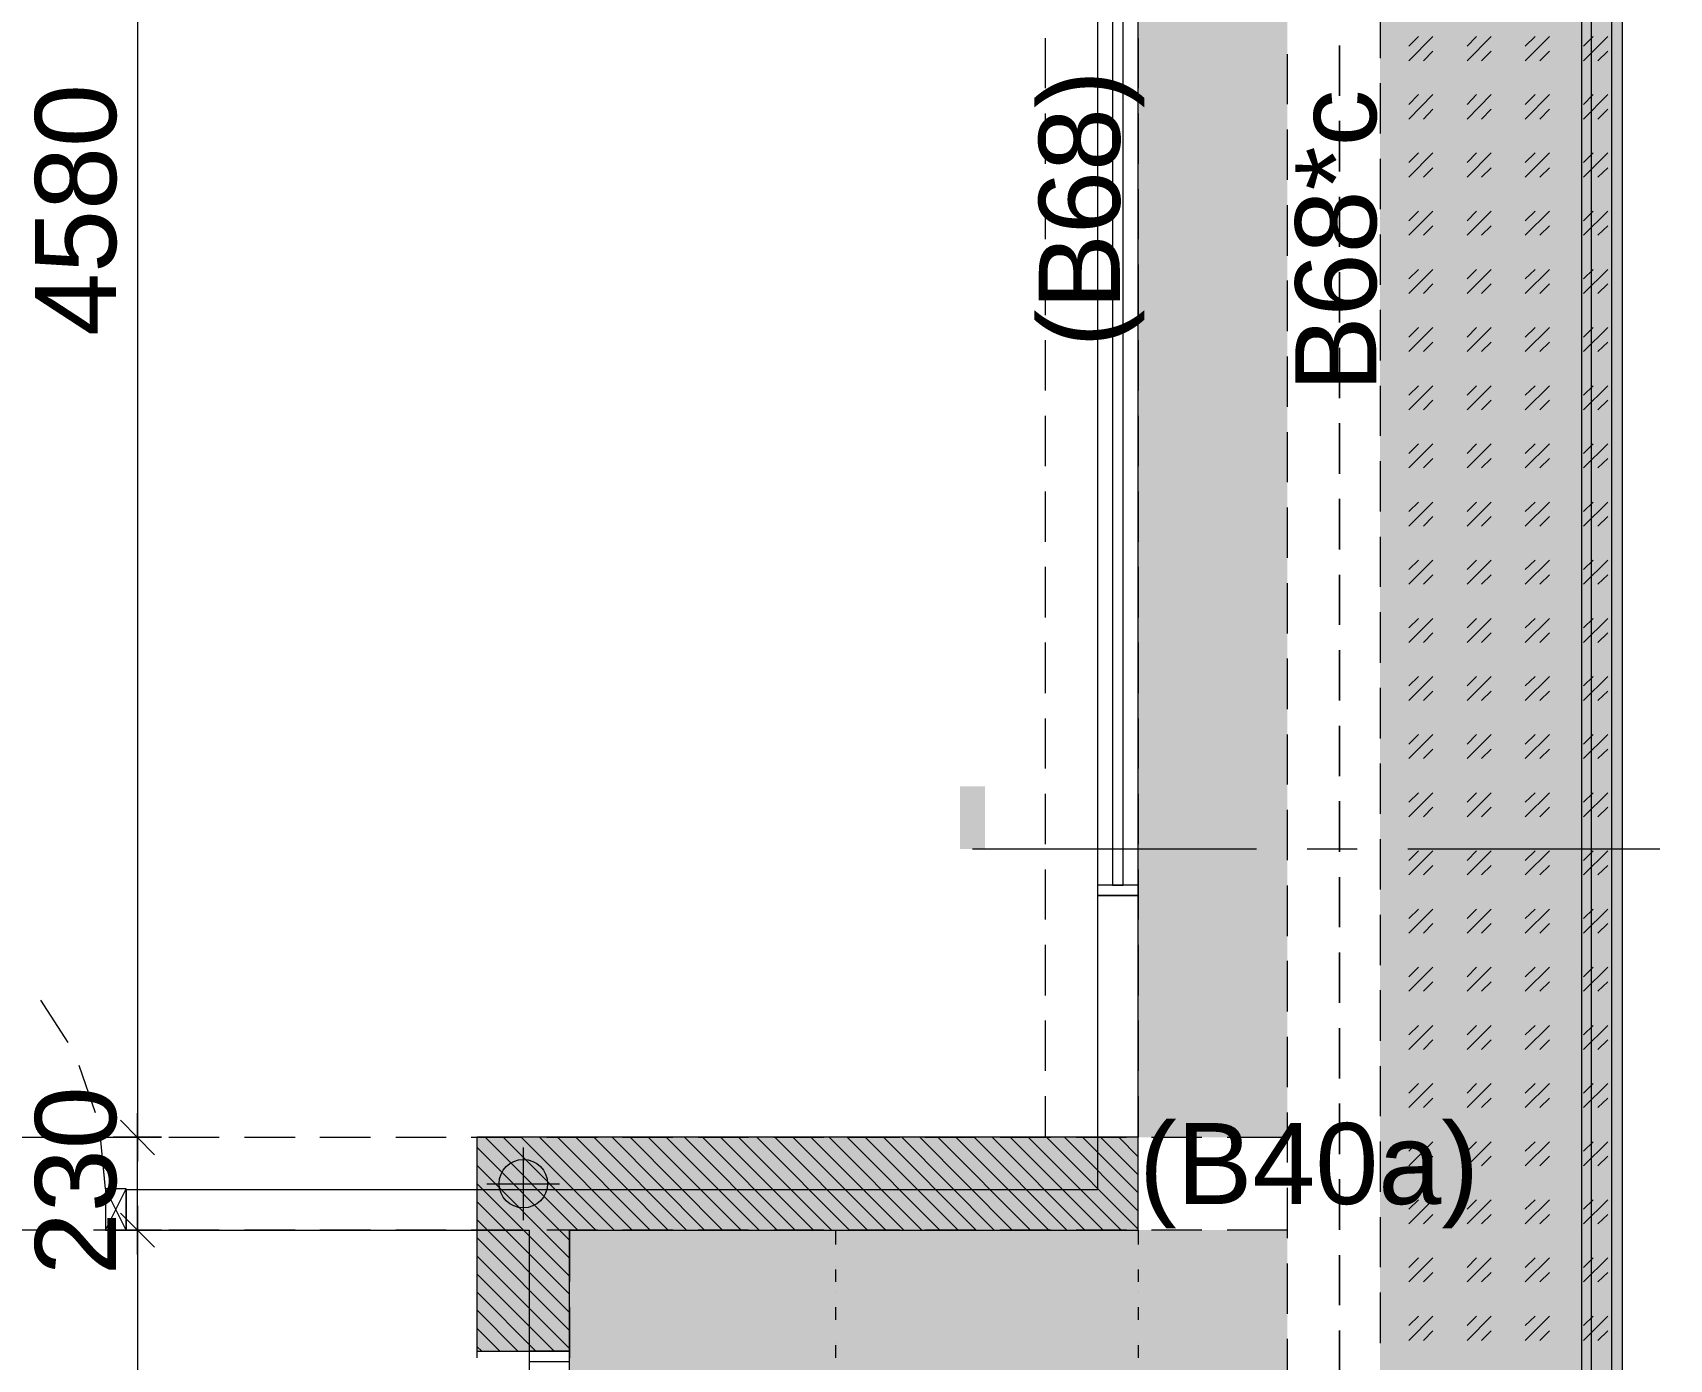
# Model space of a CAD drawing. Header units: millimetres. Extents: x -1303 to 98744, y -1303 to 90097.
# Drawn here: x 24532 to 28591, y 75312 to 78603 of the extents above; entities that cross this region are included whole.
import ezdxf

# ---------------------------------------------------------------- set-up
doc = ezdxf.new("R2010")
doc.units = ezdxf.units.MM
doc.layers.add('PDF_Geometry', color=7, linetype='Continuous')
doc.layers.add('PDF_Text', color=7, linetype='Continuous')
doc.layers.add('PDF_Solid Fills', color=192, linetype='Continuous', true_color=0xc2c0c0c0)
doc.styles.add('PDF ArialMT', font='arial.ttf')
doc.styles.get("Standard").update_dxf_attribs({"font": 'arial.ttf'})
doc.dimstyles.new('ISO-25', dxfattribs={"dimtxt": 300, "dimasz": 2.5, "dimexe": 1.25, "dimexo": 0.625, "dimtad": 1, "dimtih": 1, "dimtoh": 1, "dimdec": 4, "dimtxsty": 'Standard', "dimcen": 2.5, "dimadec": 0, "dimazin": 0, "dimtfac": 1, "dimtdec": 4, "dimtmove": 0, "dimatfit": 3, "dimfxl": 1, "dimarcsym": 0})

# ---------------------------------------------------------------- blocks, each defined once
blk = doc.blocks.new('*D1')
at = {"color": 0, "lineweight": -2}
for p, q in [((28474.9, 81272.7), (31313.5, 81272.7)), ((31312.3, 81270.2), (31312.3, 64136.5)), ((31312.3, 46695), (31312.3, 63828.7)), ((28474.9, 46692.5), (31313.5, 46692.5))]:
    blk.add_line(p, q, dxfattribs=at)
at = {"color": 0}
for points in [[(31311.9, 81270.2), (31312.7, 81270.2), (31312.3, 81272.7)], [(31311.9, 46695), (31312.7, 46695), (31312.3, 46692.5)]]:
    blk.add_solid(points, dxfattribs=at)
at = {"layer": 'Defpoints', "color": 0}
for p in [(28474.3, 81272.7), (28474.3, 46692.5), (31312.3, 46692.5)]:
    blk.add_point(p, dxfattribs=at)
at = {"color": 0, "insert": (31312.3, 63982.6), "char_height": 300, "attachment_point": 5}
blk.add_mtext('34580', dxfattribs=at)

msp = doc.modelspace()

# ---------------------------------------------------------------- hatches: boundary and pattern name
at = {"layer": 'PDF_Solid Fills'}
msp.add_hatch(color=256, dxfattribs=at).paths.add_polyline_path([(25634.25787, 75332.74967), (25864.28268, 75332.74967), (25864.28268, 75632.6807), (27274.29573, 75632.6807), (27274.29573, 75862.70139), (25634.25787, 75862.70139)])

# ---------------------------------------------------------------- linework, layer by layer
at = {"layer": 'PDF_Geometry', "color": 9, "lineweight": 0, "true_color": 0xc0c0c0}
for points in [[(27274.21101, 81272.1461), (28474.25953, 81272.1461), (28474.25953, 66642.22096)], [(27073.63921, 66057.42941), (28448.87064, 66057.42941), (28448.87064, 66642.22096), (28448.87064, 81247.60021), (27274.21101, 81247.60021)], [(27073.63921, 66107.36007), (28398.93999, 66107.36007), (28398.93999, 66642.22096), (28398.93999, 81197.67369), (27274.21101, 81197.67369)], [(27274.21101, 81172.2848), (28373.5511, 81172.2848), (28373.5511, 66642.22096)], [(27874.23631, 78664.70236), (27874.23631, 78539.45217)], [(27874.23631, 78477.67419), (27874.23631, 78352.42399)], [(27874.23631, 78289.79477), (27874.23631, 78164.54457)], [(27874.23631, 78101.91534), (27874.23631, 77977.51641)], [(27874.23631, 77914.88718), (27874.23631, 77789.63698)], [(27874.23631, 77727.00776), (27874.23631, 77602.60055)], [(27874.23631, 77539.97958), (27874.23631, 77414.72939)], [(27874.23631, 77352.10016), (27874.23631, 77227.69296)], [(27874.23631, 77165.072), (27874.23631, 77039.81353)], [(27874.23631, 76977.19257), (27874.23631, 76851.94238)], [(27874.23631, 76790.15613), (27874.23631, 76664.90595)], [(27874.23631, 76602.28498), (27874.23631, 76477.02652)], [(25863.43556, 75632.42451), (27274.21101, 75632.42451), (27274.21101, 76462.6461), (27173.50259, 76462.6461)], [(27874.23631, 76414.40555), (27874.23631, 76289.99835)], [(24620.22718, 76097.88745), (24552.52348, 76202.83149)], [(27874.23631, 76227.36912), (27874.23631, 76102.11893)], [(24687.93088, 75923.55372), (24647.30824, 76041.18394)], [(27874.23631, 76039.49797), (27874.23631, 75915.09076)], [(24764.09754, 75632.42451), (24712.47264, 75734.83131), (24700.62532, 75862.61874)], [(27874.23631, 75852.46153), (27874.23631, 75727.21134)], [(24712.47264, 75632.42451), (24764.09754, 75734.83131)], [(27874.23631, 75664.5821), (27874.23631, 75540.18317)], [(27874.23631, 75477.55394), (27874.23631, 75352.30374)]]:
    msp.add_lwpolyline(points, dxfattribs=at)
at = {"layer": 'PDF_Geometry', "color": 122, "lineweight": 0, "true_color": 0x00b88a}
for points in [[(24792.02366, 80402.1552), (24792.02366, 80422.46135), (24792.02366, 75882.0819), (24792.02366, 75902.39631)], [(24792.02366, 75632.42451), (24792.02366, 75862.61874)], [(24792.02366, 75592.64692), (24792.02366, 75612.11835), (24792.02366, 69707.50767), (24792.02366, 69726.97084)]]:
    msp.add_lwpolyline(points, dxfattribs=at)
at = {"layer": 'PDF_Geometry', "color": 9, "lineweight": 0, "true_color": 0xc0c0c0}
for points in [[(27173.50259, 76462.6461), (27274.21184, 76462.6461), (27274.21184, 79972.2368), (27173.50259, 79972.2368)], [(27210.73879, 76488.03499), (27236.97398, 76488.03499), (27236.97398, 79946.00157), (27210.73879, 79946.00157)], [(27773.52581, 78446.35958), (27773.52581, 78570.76678)], [(27773.52581, 78258.48015), (27773.52581, 78383.73861)], [(27773.52581, 78071.45198), (27773.52581, 78195.85919)], [(27773.52581, 77883.57256), (27773.52581, 78008.82275)], [(27773.52581, 77695.69313), (27773.52581, 77820.9516)], [(27773.52581, 77508.66497), (27773.52581, 77633.91517)], [(27773.52581, 77320.78555), (27773.52581, 77446.03574)], [(27773.52581, 77133.75738), (27773.52581, 77258.16459)], [(27773.52581, 76945.87796), (27773.52581, 77071.12815)], [(27773.52581, 76758.84979), (27773.52581, 76883.24872)], [(27773.52581, 76570.97036), (27773.52581, 76696.22056)], [(27173.50259, 76462.6461), (27274.21184, 76462.6461), (27274.21184, 76488.03499), (27173.50259, 76488.03499)], [(27773.52581, 76383.93393), (27773.52581, 76508.34114)], [(25763.57218, 75632.42451), (25763.57218, 75331.98933), (25863.43556, 75331.98933), (25863.43556, 75632.42451), (27274.21101, 75632.42451), (27274.21101, 76462.6461), (27173.50259, 76462.6461), (27173.50259, 75732.28581), (24764.09754, 75732.28581), (24764.09754, 75632.42451)], [(27773.52581, 76196.06278), (27773.52581, 76321.31296)], [(27773.52581, 76008.18335), (27773.52581, 76133.43354)], [(27773.52581, 75821.14691), (27773.52581, 75946.40538)], [(27773.52581, 75633.27576), (27773.52581, 75758.52595)], [(24712.47264, 75632.42451), (24764.09671, 75632.42451), (24764.09671, 75734.82635), (24712.47264, 75734.82635)], [(27773.52581, 75446.23933), (27773.52581, 75570.64653)], [(27773.52581, 75258.3599), (27773.52581, 75383.61836)], [(25763.57218, 69987.62844), (25863.43514, 69987.62844), (25863.43514, 75331.98933), (25763.57218, 75331.98933)], [(25763.57218, 75306.60044), (25863.43514, 75306.60044), (25863.43514, 75331.98933), (25763.57218, 75331.98933)]]:
    msp.add_lwpolyline(points, close=True, dxfattribs=at)
at = {"layer": 'PDF_Geometry', "lineweight": 0}
for points in [[(28474.25953, 78683.32253), (28474.25953, 78558.91532)], [(27945.32436, 78532.68345), (28005.41223, 78592.76717)], [(27945.32436, 78569.07254), (27969.86612, 78592.76717)], [(28090.04185, 78532.68345), (28150.12764, 78592.76717)], [(28090.04185, 78569.07254), (28113.73649, 78592.76717)], [(28233.91222, 78532.68345), (28293.99801, 78592.76717)], [(28233.91222, 78569.07254), (28258.45398, 78592.76717)], [(28378.62763, 78532.68345), (28438.7155, 78592.76717)], [(28378.62763, 78569.07254), (28402.32434, 78592.76717)], [(27981.71552, 78532.68345), (28005.41223, 78556.37809)], [(28125.58588, 78532.68345), (28150.12764, 78556.37809)], [(28270.3013, 78532.68345), (28293.99801, 78556.37809)], [(28414.17166, 78532.68345), (28438.7155, 78556.37809)], [(28474.25953, 78496.29436), (28474.25953, 78371.04417)], [(27945.32436, 78387.9701), (28005.41223, 78448.89681)], [(27945.32436, 78424.35918), (27969.86612, 78448.89681)], [(28090.04185, 78387.9701), (28150.12764, 78448.89681)], [(28090.04185, 78424.35918), (28113.73649, 78448.89681)], [(28233.91222, 78387.9701), (28293.99801, 78448.89681)], [(28233.91222, 78424.35918), (28258.45398, 78448.89681)], [(28378.62763, 78387.9701), (28438.7155, 78448.89681)], [(28378.62763, 78424.35918), (28402.32434, 78448.89681)], [(27981.71552, 78387.9701), (28005.41223, 78412.50773)], [(28125.58588, 78387.9701), (28150.12764, 78412.50773)], [(28270.3013, 78387.9701), (28293.99801, 78412.50773)], [(28414.17166, 78387.9701), (28438.7155, 78412.50773)], [(27945.32436, 78244.09973), (28005.41223, 78304.18346)], [(27945.32436, 78280.48881), (27969.86612, 78304.18346)], [(28090.04185, 78244.09973), (28150.12764, 78304.18346)], [(28090.04185, 78280.48881), (28113.73649, 78304.18346)], [(28233.91222, 78244.09973), (28293.99801, 78304.18346)], [(28233.91222, 78280.48881), (28258.45398, 78304.18346)], [(28378.62763, 78244.09973), (28438.7155, 78304.18346)], [(28378.62763, 78280.48881), (28402.32434, 78304.18346)], [(28474.25953, 78308.41494), (28474.25953, 78183.16474)], [(27981.71552, 78244.09973), (28005.41223, 78267.79437)], [(28125.58588, 78244.09973), (28150.12764, 78267.79437)], [(28270.3013, 78244.09973), (28293.99801, 78267.79437)], [(28414.17166, 78244.09973), (28438.7155, 78267.79437)], [(27945.32436, 78100.22937), (28005.41223, 78160.31309)], [(27945.32436, 78135.76719), (27969.86612, 78160.31309)], [(28090.04185, 78100.22937), (28150.12764, 78160.31309)], [(28090.04185, 78135.76719), (28113.73649, 78160.31309)], [(28233.91222, 78100.22937), (28293.99801, 78160.31309)], [(28233.91222, 78135.76719), (28258.45398, 78160.31309)], [(28378.62763, 78100.22937), (28438.7155, 78160.31309)], [(28378.62763, 78135.76719), (28402.32434, 78160.31309)], [(27981.71552, 78100.22937), (28005.41223, 78123.924)], [(28125.58588, 78100.22937), (28150.12764, 78123.924)], [(28270.3013, 78100.22937), (28293.99801, 78123.924)], [(28414.17166, 78100.22937), (28438.7155, 78123.924)], [(28474.25953, 78121.38677), (28474.25953, 77996.12831)], [(27945.32436, 77955.50775), (28005.41223, 78015.59974)], [(27945.32436, 77991.89683), (27969.86612, 78015.59974)], [(27981.71552, 77955.50775), (28005.41223, 77980.05364)], [(28090.04185, 77955.50775), (28150.12764, 78015.59974)], [(28090.04185, 77991.89683), (28113.73649, 78015.59974)], [(28125.58588, 77955.50775), (28150.12764, 77980.05364)], [(28233.91222, 77955.50775), (28293.99801, 78015.59974)], [(28233.91222, 77991.89683), (28258.45398, 78015.59974)], [(28270.3013, 77955.50775), (28293.99801, 77980.05364)], [(28378.62763, 77955.50775), (28438.7155, 78015.59974)], [(28378.62763, 77991.89683), (28402.32434, 78015.59974)], [(28414.17166, 77955.50775), (28438.7155, 77980.05364)], [(28474.25953, 77933.50734), (28474.25953, 77808.25716)], [(27945.32436, 77811.63738), (28005.41223, 77871.72938)], [(27945.32436, 77847.18347), (27969.86612, 77871.72938)], [(28090.04185, 77811.63738), (28150.12764, 77871.72938)], [(28090.04185, 77847.18347), (28113.73649, 77871.72938)], [(28233.91222, 77811.63738), (28293.99801, 77871.72938)], [(28233.91222, 77847.18347), (28258.45398, 77871.72938)], [(28378.62763, 77811.63738), (28438.7155, 77871.72938)], [(28378.62763, 77847.18347), (28402.32434, 77871.72938)], [(27981.71552, 77811.63738), (28005.41223, 77835.33202)], [(28125.58588, 77811.63738), (28150.12764, 77835.33202)], [(28270.3013, 77811.63738), (28293.99801, 77835.33202)], [(28414.17166, 77811.63738), (28438.7155, 77835.33202)], [(28474.25953, 77745.62792), (28474.25953, 77621.22072)], [(27945.32436, 77666.92402), (28005.41223, 77727.00776)], [(27945.32436, 77703.31311), (27969.86612, 77727.00776)], [(27981.71552, 77666.92402), (28005.41223, 77691.46165)], [(28090.04185, 77666.92402), (28150.12764, 77727.00776)], [(28090.04185, 77703.31311), (28113.73649, 77727.00776)], [(28125.58588, 77666.92402), (28150.12764, 77691.46165)], [(28233.91222, 77666.92402), (28293.99801, 77727.00776)], [(28233.91222, 77703.31311), (28258.45398, 77727.00776)], [(28270.3013, 77666.92402), (28293.99801, 77691.46165)], [(28378.62763, 77666.92402), (28438.7155, 77727.00776)], [(28378.62763, 77703.31311), (28402.32434, 77727.00776)], [(28414.17166, 77666.92402), (28438.7155, 77691.46165)], [(27945.32436, 77523.05366), (28005.41223, 77583.13739)], [(27945.32436, 77558.59976), (27969.86612, 77583.13739)], [(28090.04185, 77523.05366), (28150.12764, 77583.13739)], [(28090.04185, 77558.59976), (28113.73649, 77583.13739)], [(28233.91222, 77523.05366), (28293.99801, 77583.13739)], [(28233.91222, 77558.59976), (28258.45398, 77583.13739)], [(28378.62763, 77523.05366), (28438.7155, 77583.13739)], [(28378.62763, 77558.59976), (28402.32434, 77583.13739)], [(27981.71552, 77523.05366), (28005.41223, 77546.7483)], [(28125.58588, 77523.05366), (28150.12764, 77546.7483)], [(28270.3013, 77523.05366), (28293.99801, 77546.7483)], [(28414.17166, 77523.05366), (28438.7155, 77546.7483)], [(28474.25953, 77558.59976), (28474.25953, 77433.34129)], [(27945.32436, 77378.33204), (28005.41223, 77438.42403)], [(27945.32436, 77414.72939), (27969.86612, 77438.42403)], [(28090.04185, 77378.33204), (28150.12764, 77438.42403)], [(28090.04185, 77414.72939), (28113.73649, 77438.42403)], [(28233.91222, 77378.33204), (28293.99801, 77438.42403)], [(28233.91222, 77414.72939), (28258.45398, 77438.42403)], [(28378.62763, 77378.33204), (28438.7155, 77438.42403)], [(28378.62763, 77414.72939), (28402.32434, 77438.42403)], [(27981.71552, 77378.33204), (28005.41223, 77402.87794)], [(28125.58588, 77378.33204), (28150.12764, 77402.87794)], [(28270.3013, 77378.33204), (28293.99801, 77402.87794)], [(28414.17166, 77378.33204), (28438.7155, 77402.87794)], [(28474.25953, 77370.72033), (28474.25953, 77246.31313)], [(27945.32436, 77234.46167), (28005.41223, 77294.55367)], [(27945.32436, 77270.85903), (27969.86612, 77294.55367)], [(28090.04185, 77234.46167), (28150.12764, 77294.55367)], [(28090.04185, 77270.85903), (28113.73649, 77294.55367)], [(28233.91222, 77234.46167), (28293.99801, 77294.55367)], [(28233.91222, 77270.85903), (28258.45398, 77294.55367)], [(28378.62763, 77234.46167), (28438.7155, 77294.55367)], [(28378.62763, 77270.85903), (28402.32434, 77294.55367)], [(27981.71552, 77234.46167), (28005.41223, 77258.16459)], [(28125.58588, 77234.46167), (28150.12764, 77258.16459)], [(28270.3013, 77234.46167), (28293.99801, 77258.16459)], [(28414.17166, 77234.46167), (28438.7155, 77258.16459)], [(28474.25953, 77183.6839), (28474.25953, 77058.43371)], [(27945.32436, 77089.74832), (28005.41223, 77149.83205)], [(27945.32436, 77126.13741), (27969.86612, 77149.83205)], [(28090.04185, 77089.74832), (28150.12764, 77149.83205)], [(28090.04185, 77126.13741), (28113.73649, 77149.83205)], [(28233.91222, 77089.74832), (28293.99801, 77149.83205)], [(28233.91222, 77126.13741), (28258.45398, 77149.83205)], [(28378.62763, 77089.74832), (28438.7155, 77149.83205)], [(28378.62763, 77126.13741), (28402.32434, 77149.83205)], [(27981.71552, 77089.74832), (28005.41223, 77114.29422)], [(28125.58588, 77089.74832), (28150.12764, 77114.29422)], [(28270.3013, 77089.74832), (28293.99801, 77114.29422)], [(28414.17166, 77089.74832), (28438.7155, 77114.29422)], [(27945.32436, 76945.87796), (28005.41223, 77005.96168)], [(27945.32436, 76982.26704), (27969.86612, 77005.96168)], [(28090.04185, 76945.87796), (28150.12764, 77005.96168)], [(28090.04185, 76982.26704), (28113.73649, 77005.96168)], [(28233.91222, 76945.87796), (28293.99801, 77005.96168)], [(28233.91222, 76982.26704), (28258.45398, 77005.96168)], [(28378.62763, 76945.87796), (28438.7155, 77005.96168)], [(28378.62763, 76982.26704), (28402.32434, 77005.96168)], [(27981.71552, 76945.87796), (28005.41223, 76969.5726)], [(28125.58588, 76945.87796), (28150.12764, 76969.5726)], [(28270.3013, 76945.87796), (28293.99801, 76969.5726)], [(28414.17166, 76945.87796), (28438.7155, 76969.5726)], [(28474.25953, 76995.81274), (28474.25953, 76871.40553)], [(27945.32436, 76802.00759), (28005.41223, 76862.09132)], [(27945.32436, 76837.55368), (27969.86612, 76862.09132)], [(28090.04185, 76802.00759), (28150.12764, 76862.09132)], [(28090.04185, 76837.55368), (28113.73649, 76862.09132)], [(28233.91222, 76802.00759), (28293.99801, 76862.09132)], [(28233.91222, 76837.55368), (28258.45398, 76862.09132)], [(28378.62763, 76802.00759), (28438.7155, 76862.09132)], [(28378.62763, 76837.55368), (28402.32434, 76862.09132)], [(27981.71552, 76802.00759), (28005.41223, 76825.70224)], [(28125.58588, 76802.00759), (28150.12764, 76825.70224)], [(28270.3013, 76802.00759), (28293.99801, 76825.70224)], [(28414.17166, 76802.00759), (28438.7155, 76825.70224)], [(28474.25953, 76808.77631), (28474.25953, 76683.52611)], [(27945.32436, 76657.29424), (28005.41223, 76717.37796)], [(27945.32436, 76693.68332), (27969.86612, 76717.37796)], [(28090.04185, 76657.29424), (28150.12764, 76717.37796)], [(28090.04185, 76693.68332), (28113.73649, 76717.37796)], [(28233.91222, 76657.29424), (28293.99801, 76717.37796)], [(28233.91222, 76693.68332), (28258.45398, 76717.37796)], [(28378.62763, 76657.29424), (28438.7155, 76717.37796)], [(28378.62763, 76693.68332), (28402.32434, 76717.37796)], [(27981.71552, 76657.29424), (28005.41223, 76681.83187)], [(28125.58588, 76657.29424), (28150.12764, 76681.83187)], [(28270.3013, 76657.29424), (28293.99801, 76681.83187)], [(28414.17166, 76657.29424), (28438.7155, 76681.83187)], [(28474.25953, 76620.89688), (28474.25953, 76495.64669)], [(27945.32436, 76513.42387), (28005.41223, 76573.5076)], [(27945.32436, 76548.9617), (27969.86612, 76573.5076)], [(28090.04185, 76513.42387), (28150.12764, 76573.5076)], [(28090.04185, 76548.9617), (28113.73649, 76573.5076)], [(28233.91222, 76513.42387), (28293.99801, 76573.5076)], [(28233.91222, 76548.9617), (28258.45398, 76573.5076)], [(28378.62763, 76513.42387), (28438.7155, 76573.5076)], [(28378.62763, 76548.9617), (28402.32434, 76573.5076)], [(27981.71552, 76513.42387), (28005.41223, 76537.11851)], [(28125.58588, 76513.42387), (28150.12764, 76537.11851)], [(28270.3013, 76513.42387), (28293.99801, 76537.11851)], [(28414.17166, 76513.42387), (28438.7155, 76537.11851)], [(28474.25953, 76433.86872), (28474.25953, 76308.61852)], [(27945.32436, 76368.70225), (28005.41223, 76428.79425)], [(27945.32436, 76405.09133), (27969.86612, 76428.79425)], [(27981.71552, 76368.70225), (28005.41223, 76393.24815)], [(28090.04185, 76368.70225), (28150.12764, 76428.79425)], [(28090.04185, 76405.09133), (28113.73649, 76428.79425)], [(28125.58588, 76368.70225), (28150.12764, 76393.24815)], [(28233.91222, 76368.70225), (28293.99801, 76428.79425)], [(28233.91222, 76405.09133), (28258.45398, 76428.79425)], [(28270.3013, 76368.70225), (28293.99801, 76393.24815)], [(28378.62763, 76368.70225), (28438.7155, 76428.79425)], [(28378.62763, 76405.09133), (28402.32434, 76428.79425)], [(28414.17166, 76368.70225), (28438.7155, 76393.24815)], [(27945.32436, 76224.83189), (28005.41223, 76284.92388)], [(27945.32436, 76260.37798), (27969.86612, 76284.92388)], [(28090.04185, 76224.83189), (28150.12764, 76284.92388)], [(28090.04185, 76260.37798), (28113.73649, 76284.92388)], [(28233.91222, 76224.83189), (28293.99801, 76284.92388)], [(28233.91222, 76260.37798), (28258.45398, 76284.92388)], [(28378.62763, 76224.83189), (28438.7155, 76284.92388)], [(28378.62763, 76260.37798), (28402.32434, 76284.92388)], [(27981.71552, 76224.83189), (28005.41223, 76248.52653)], [(28125.58588, 76224.83189), (28150.12764, 76248.52653)], [(28270.3013, 76224.83189), (28293.99801, 76248.52653)], [(28414.17166, 76224.83189), (28438.7155, 76248.52653)], [(28474.25953, 76245.9893), (28474.25953, 76120.7391)], [(27945.32436, 76080.11853), (28005.41223, 76140.20226)], [(27945.32436, 76116.50762), (27969.86612, 76140.20226)], [(28090.04185, 76080.11853), (28150.12764, 76140.20226)], [(28090.04185, 76116.50762), (28113.73649, 76140.20226)], [(28233.91222, 76080.11853), (28293.99801, 76140.20226)], [(28233.91222, 76116.50762), (28258.45398, 76140.20226)], [(28378.62763, 76080.11853), (28438.7155, 76140.20226)], [(28378.62763, 76116.50762), (28402.32434, 76140.20226)], [(27981.71552, 76080.11853), (28005.41223, 76104.65616)], [(28125.58588, 76080.11853), (28150.12764, 76104.65616)], [(28270.3013, 76080.11853), (28293.99801, 76104.65616)], [(28414.17166, 76080.11853), (28438.7155, 76104.65616)], [(28474.25953, 76058.96112), (28474.25953, 75933.71093)], [(27945.32436, 75936.24816), (28005.41223, 75996.3319)], [(27945.32436, 75971.79427), (27969.86612, 75996.3319)], [(28090.04185, 75936.24816), (28150.12764, 75996.3319)], [(28090.04185, 75971.79427), (28113.73649, 75996.3319)], [(28233.91222, 75936.24816), (28293.99801, 75996.3319)], [(28233.91222, 75971.79427), (28258.45398, 75996.3319)], [(28378.62763, 75936.24816), (28438.7155, 75996.3319)], [(28378.62763, 75971.79427), (28402.32434, 75996.3319)], [(27981.71552, 75936.24816), (28005.41223, 75959.94281)], [(28125.58588, 75936.24816), (28150.12764, 75959.94281)], [(28270.3013, 75936.24816), (28293.99801, 75959.94281)], [(28414.17166, 75936.24816), (28438.7155, 75959.94281)], [(28474.25953, 75871.0817), (28474.25953, 75745.83151)], [(24574.52593, 75862.61874), (24574.52593, 75862.61874)], [(24574.52593, 75862.61874), (24574.52593, 75862.61874)], [(24637.1531, 75862.61874), (24637.1531, 75862.61874)], [(24637.1531, 75862.61874), (24637.1531, 75862.61874)], [(24698.93107, 75862.61874), (24698.93107, 75862.61874)], [(24698.93107, 75862.61874), (24698.93107, 75862.61874)], [(24792.02366, 75862.61874), (24792.02366, 75862.61874)], [(24792.02366, 75862.61874), (24792.02366, 75862.61874)], [(25634.08844, 75838.07284), (25863.43556, 75607.88687)], [(25654.4008, 75862.61874), (25884.59296, 75632.42451)], [(25699.25491, 75862.61874), (25929.44708, 75632.42451)], [(25744.10695, 75862.61874), (25974.3012, 75632.42451)], [(25788.96107, 75862.61874), (26019.15324, 75632.42451)], [(25833.81519, 75862.61874), (26064.00736, 75632.42451)], [(25879.51436, 75862.61874), (26108.86147, 75632.42451)], [(25924.36847, 75862.61874), (26153.71559, 75632.42451)], [(25969.22259, 75862.61874), (26198.56971, 75632.42451)], [(26014.07671, 75862.61874), (26243.42175, 75632.42451)], [(26058.93082, 75862.61874), (26289.12299, 75632.42451)], [(26103.78287, 75862.61874), (26333.97711, 75632.42451)], [(26148.63698, 75862.61874), (26378.82915, 75632.42451)], [(26193.4911, 75862.61874), (26423.68327, 75632.42451)], [(26238.34522, 75862.61874), (26468.53738, 75632.42451)], [(26283.19933, 75862.61874), (26513.3915, 75632.42451)], [(26328.05138, 75862.61874), (26558.24562, 75632.42451)], [(26372.90549, 75862.61874), (26603.09766, 75632.42451)], [(26417.75961, 75862.61874), (26647.95178, 75632.42451)], [(26462.61373, 75862.61874), (26692.80589, 75632.42451)], [(26507.46784, 75862.61874), (26737.66001, 75632.42451)], [(26552.31989, 75862.61874), (26782.51413, 75632.42451)], [(26597.174, 75862.61874), (26827.36617, 75632.42451)], [(26642.87524, 75862.61874), (26872.22029, 75632.42451)], [(26687.72729, 75862.61874), (26917.0744, 75632.42451)], [(26732.5814, 75862.61874), (26961.92852, 75632.42451)], [(26777.43552, 75862.61874), (27006.78264, 75632.42451)], [(26822.28964, 75862.61874), (27052.48181, 75632.42451)], [(26867.14375, 75862.61874), (27097.33592, 75632.42451)], [(26911.9958, 75862.61874), (27142.19004, 75632.42451)], [(26956.84991, 75862.61874), (27187.04208, 75632.42451)], [(27001.70403, 75862.61874), (27231.8962, 75632.42451)], [(27046.55815, 75862.61874), (27274.21101, 75634.96174)], [(27091.41226, 75862.61874), (27274.21101, 75679.82206)], [(27136.26431, 75862.61874), (27274.21101, 75724.6741)], [(27181.11842, 75862.61874), (27274.21101, 75769.52615)], [(27225.97254, 75862.61874), (27274.21101, 75814.3782)], [(27270.82666, 75862.61874), (27270.82666, 75862.61874)], [(27945.32436, 75791.52654), (28005.41223, 75851.61854)], [(27945.32436, 75827.9239), (27969.86612, 75851.61854)], [(28090.04185, 75791.52654), (28150.12764, 75851.61854)], [(28090.04185, 75827.9239), (28113.73649, 75851.61854)], [(28233.91222, 75791.52654), (28293.99801, 75851.61854)], [(28233.91222, 75827.9239), (28258.45398, 75851.61854)], [(28378.62763, 75791.52654), (28438.7155, 75851.61854)], [(28378.62763, 75827.9239), (28402.32434, 75851.61854)], [(25634.08844, 75793.2208), (25863.43556, 75563.02655)], [(27981.71552, 75791.52654), (28005.41223, 75816.07244)], [(28125.58588, 75791.52654), (28150.12764, 75816.07244)], [(28270.3013, 75791.52654), (28293.99801, 75816.07244)], [(28414.17166, 75791.52654), (28438.7155, 75816.07244)], [(25634.08844, 75748.36874), (25863.43556, 75518.17451)], [(25634.08844, 75703.51669), (25863.43556, 75473.32246)], [(27945.32436, 75647.65618), (28005.41223, 75707.74817)], [(27945.32436, 75684.05354), (27969.86612, 75707.74817)], [(28090.04185, 75647.65618), (28150.12764, 75707.74817)], [(28090.04185, 75684.05354), (28113.73649, 75707.74817)], [(28233.91222, 75647.65618), (28293.99801, 75707.74817)], [(28233.91222, 75684.05354), (28258.45398, 75707.74817)], [(28378.62763, 75647.65618), (28438.7155, 75707.74817)], [(28378.62763, 75684.05354), (28402.32434, 75707.74817)], [(27981.71552, 75647.65618), (28005.41223, 75671.35909)], [(28125.58588, 75647.65618), (28150.12764, 75671.35909)], [(28270.3013, 75647.65618), (28293.99801, 75671.35909)], [(28414.17166, 75647.65618), (28438.7155, 75671.35909)], [(28474.25953, 75683.20228), (28474.25953, 75558.79507)], [(24574.52593, 75632.42451), (24574.52593, 75632.42451)], [(24574.52593, 75632.42451), (24574.52593, 75632.42451)], [(24637.1531, 75632.42451), (24637.1531, 75632.42451)], [(24637.1531, 75632.42451), (24637.1531, 75632.42451)], [(24698.93107, 75632.42451), (24698.93107, 75632.42451)], [(24698.93107, 75632.42451), (24698.93107, 75632.42451)], [(24792.02366, 75632.42451), (24792.02366, 75632.42451)], [(24792.02366, 75632.42451), (24792.02366, 75632.42451)], [(25634.08844, 75658.66465), (25863.43556, 75428.47041)], [(26523.54664, 75632.42451), (26523.54664, 75632.42451)], [(26523.54664, 75632.42451), (26523.54664, 75632.42451)], [(27274.21101, 75632.42451), (27274.21101, 75632.42451)], [(27274.21101, 75632.42451), (27274.21101, 75632.42451)], [(27644.04206, 75632.42451), (27644.04206, 75632.42451)], [(27644.04206, 75632.42451), (27644.04206, 75632.42451)], [(27874.23631, 75632.42451), (27874.23631, 75632.42451)], [(25634.08844, 75613.80433), (25863.43556, 75383.61836)], [(25634.08844, 75568.95229), (25863.43556, 75338.75804)], [(26523.54664, 75541.86915), (26523.54664, 75541.86915)], [(26523.54664, 75541.86915), (26523.54664, 75541.86915)], [(27274.21101, 75541.86915), (27274.21101, 75541.86915)], [(27274.21101, 75541.86915), (27274.21101, 75541.86915)], [(27644.04206, 75541.86915), (27644.04206, 75541.86915)], [(27644.04206, 75541.86915), (27644.04206, 75541.86915)], [(27874.23631, 75541.86915), (27874.23631, 75541.86915)], [(27945.32436, 75503.78582), (28005.41223, 75563.87781)], [(27945.32436, 75539.33192), (27969.86612, 75563.87781)], [(28090.04185, 75503.78582), (28150.12764, 75563.87781)], [(28090.04185, 75539.33192), (28113.73649, 75563.87781)], [(28233.91222, 75503.78582), (28293.99801, 75563.87781)], [(28233.91222, 75539.33192), (28258.45398, 75563.87781)], [(28378.62763, 75503.78582), (28438.7155, 75563.87781)], [(28378.62763, 75539.33192), (28402.32434, 75563.87781)], [(25634.08844, 75524.10023), (25825.35223, 75331.98933)], [(27981.71552, 75503.78582), (28005.41223, 75527.48873)], [(28125.58588, 75503.78582), (28150.12764, 75527.48873)], [(28270.3013, 75503.78582), (28293.99801, 75527.48873)], [(28414.17166, 75503.78582), (28438.7155, 75527.48873)], [(25634.08844, 75479.24818), (25780.49811, 75331.98933)], [(26523.54664, 75480.09118), (26523.54664, 75480.09118)], [(26523.54664, 75480.09118), (26523.54664, 75480.09118)], [(27274.21101, 75480.09118), (27274.21101, 75480.09118)], [(27274.21101, 75480.09118), (27274.21101, 75480.09118)], [(27644.04206, 75480.09118), (27644.04206, 75480.09118)], [(27644.04206, 75480.09118), (27644.04206, 75480.09118)], [(27874.23631, 75480.09118), (27874.23631, 75480.09118)], [(28474.25953, 75496.17411), (28474.25953, 75370.92392)], [(25634.08844, 75434.39614), (25735.64399, 75331.98933)], [(27945.32436, 75359.07246), (28005.41223, 75419.15619)], [(27945.32436, 75395.46155), (27969.86612, 75419.15619)], [(28090.04185, 75359.07246), (28150.12764, 75419.15619)], [(28090.04185, 75395.46155), (28113.73649, 75419.15619)], [(28233.91222, 75359.07246), (28293.99801, 75419.15619)], [(28233.91222, 75395.46155), (28258.45398, 75419.15619)], [(28378.62763, 75359.07246), (28438.7155, 75419.15619)], [(28378.62763, 75395.46155), (28402.32434, 75419.15619)], [(25634.08844, 75389.53582), (25690.79195, 75331.98933)], [(26523.54664, 75417.47021), (26523.54664, 75417.47021)], [(26523.54664, 75417.47021), (26523.54664, 75417.47021)], [(27274.21101, 75417.47021), (27274.21101, 75417.47021)], [(27274.21101, 75417.47021), (27274.21101, 75417.47021)], [(27644.04206, 75417.47021), (27644.04206, 75417.47021)], [(27644.04206, 75417.47021), (27644.04206, 75417.47021)], [(27874.23631, 75417.47021), (27874.23631, 75417.47021)], [(27981.71552, 75359.07246), (28005.41223, 75382.76711)], [(28125.58588, 75359.07246), (28150.12764, 75382.76711)], [(28270.3013, 75359.07246), (28293.99801, 75382.76711)], [(28414.17166, 75359.07246), (28438.7155, 75382.76711)], [(25634.08844, 75343.84078), (25645.93783, 75331.98933)], [(26523.54664, 75354.84098), (26523.54664, 75354.84098)], [(26523.54664, 75354.84098), (26523.54664, 75354.84098)], [(27274.21101, 75354.84098), (27274.21101, 75354.84098)], [(27274.21101, 75354.84098), (27274.21101, 75354.84098)], [(27644.04206, 75354.84098), (27644.04206, 75354.84098)], [(27644.04206, 75354.84098), (27644.04206, 75354.84098)], [(27874.23631, 75354.84098), (27874.23631, 75354.84098)], [(25634.08844, 75331.98933), (25634.08844, 75331.98933)], [(25634.08844, 75331.98933), (25634.08844, 75331.98933)], [(25863.43556, 75331.98933), (25863.43556, 75331.98933)], [(25863.43556, 75331.98933), (25863.43556, 75331.98933)]]:
    msp.add_lwpolyline(points, dxfattribs=at)
at = {"layer": 'PDF_Geometry', "color": 157, "lineweight": 0, "true_color": 0x3f5f7f}
for points in [[(27874.23631, 78664.70236), (27874.23631, 78539.45217)], [(27044.01884, 78464.97975), (27044.01884, 78589.38695)], [(27274.21101, 78589.38695), (27274.21101, 78464.97975)], [(27644.04206, 78549.60937), (27644.04206, 78425.20217)], [(27874.23631, 78477.67419), (27874.23631, 78352.42399)], [(27044.01884, 78277.10033), (27044.01884, 78402.35051)], [(27274.21101, 78402.35051), (27274.21101, 78277.10033)], [(27644.04206, 78362.58121), (27644.04206, 78237.32274)], [(27874.23631, 78289.79477), (27874.23631, 78164.54457)], [(27044.01884, 78090.07215), (27044.01884, 78214.47936)], [(27274.21101, 78214.47936), (27274.21101, 78090.07215)], [(27644.04206, 78174.70178), (27644.04206, 78049.45159)], [(27874.23631, 78101.91534), (27874.23631, 77977.51641)], [(27044.01884, 77902.19273), (27044.01884, 78027.44293)], [(27274.21101, 78027.44293), (27274.21101, 77902.19273)], [(27644.04206, 77987.66535), (27644.04206, 77862.41516)], [(27874.23631, 77914.88718), (27874.23631, 77789.63698)], [(27044.01884, 77715.16457), (27044.01884, 77839.5635)], [(27274.21101, 77839.5635), (27274.21101, 77715.16457)], [(27644.04206, 77799.79419), (27644.04206, 77674.53573)], [(27874.23631, 77727.00776), (27874.23631, 77602.60055)], [(27044.01884, 77527.28514), (27044.01884, 77652.53533)], [(27274.21101, 77652.53533), (27274.21101, 77527.28514)], [(27644.04206, 77611.91476), (27644.04206, 77487.50756)], [(27874.23631, 77539.97958), (27874.23631, 77414.72939)], [(27044.01884, 77339.40572), (27044.01884, 77464.65591)], [(27274.21101, 77464.65591), (27274.21101, 77339.40572)], [(27644.04206, 77424.87833), (27644.04206, 77299.62814)], [(27874.23631, 77352.10016), (27874.23631, 77227.69296)], [(27044.01884, 77152.37755), (27044.01884, 77277.62774)], [(27274.21101, 77277.62774), (27274.21101, 77152.37755)], [(27644.04206, 77237.00718), (27644.04206, 77112.59997)], [(27874.23631, 77165.072), (27874.23631, 77039.81353)], [(27044.01884, 76964.49812), (27044.01884, 77089.74832)], [(27274.21101, 77089.74832), (27274.21101, 76964.49812)], [(27644.04206, 77049.97075), (27644.04206, 76924.72055)], [(27874.23631, 76977.19257), (27874.23631, 76851.94238)], [(27044.01884, 76777.46169), (27044.01884, 76901.8689)], [(27274.21101, 76901.8689), (27274.21101, 76777.46169)], [(27644.04206, 76862.09132), (27644.04206, 76737.69238)], [(27874.23631, 76790.15613), (27874.23631, 76664.90595)], [(27044.01884, 76589.59054), (27044.01884, 76714.84073)], [(27274.21101, 76714.84073), (27274.21101, 76589.59054)], [(27644.04206, 76675.06315), (27644.04206, 76549.81295)], [(27874.23631, 76602.28498), (27874.23631, 76477.02652)], [(27044.01884, 76402.5541), (27044.01884, 76526.96131)], [(27274.21101, 76526.96131), (27274.21101, 76402.5541)], [(27644.04206, 76487.18373), (27644.04206, 76361.93353)], [(27874.23631, 76414.40555), (27874.23631, 76289.99835)], [(27044.01884, 76214.67468), (27044.01884, 76339.93314)], [(27274.21101, 76339.93314), (27274.21101, 76214.67468)], [(27644.04206, 76300.15556), (27644.04206, 76174.90537)], [(27874.23631, 76227.36912), (27874.23631, 76102.11893)], [(27044.01884, 76027.64651), (27044.01884, 76152.05371)], [(27274.21101, 76152.05371), (27274.21101, 76027.64651)], [(27644.04206, 76112.27614), (27644.04206, 75987.02594)], [(27874.23631, 76039.49797), (27874.23631, 75915.09076)], [(27044.01884, 75862.61874), (27044.01884, 75965.01728)], [(27274.21101, 75965.01728), (27274.21101, 75862.61874)], [(27644.04206, 75924.39672), (27644.04206, 75799.98951)], [(24494.97492, 75862.61874), (24620.22718, 75862.61874)], [(24682.85227, 75862.61874), (24807.25741, 75862.61874)], [(24869.88457, 75862.61874), (24995.13476, 75862.61874)], [(25057.76193, 75862.61874), (25183.01419, 75862.61874)], [(25244.79216, 75862.61874), (25370.04442, 75862.61874)], [(25432.67159, 75862.61874), (25557.92178, 75862.61874)], [(25619.70182, 75862.61874), (25744.95408, 75862.61874)], [(25807.57917, 75862.61874), (25932.83144, 75862.61874)], [(25995.4586, 75862.61874), (26119.86374, 75862.61874)], [(26182.48883, 75862.61874), (26307.74109, 75862.61874)], [(26370.36619, 75862.61874), (26494.7734, 75862.61874)], [(26557.39849, 75862.61874), (26682.65075, 75862.61874)], [(26745.27585, 75862.61874), (26869.68098, 75862.61874)], [(26932.30815, 75862.61874), (27057.56041, 75862.61874)], [(27120.18551, 75862.61874), (27245.43777, 75862.61874)], [(27307.21781, 75862.61874), (27432.468, 75862.61874)], [(27495.09517, 75862.61874), (27644.04206, 75862.61874)], [(27874.23631, 75852.46153), (27874.23631, 75727.21134)], [(27644.04206, 75737.36854), (27644.04206, 75612.11835)], [(27874.23631, 75664.5821), (27874.23631, 75540.18317)], [(24620.22718, 75632.42451), (24494.97492, 75632.42451)], [(24807.25741, 75632.42451), (24682.85227, 75632.42451)], [(24995.13476, 75632.42451), (24869.88457, 75632.42451)], [(25183.01419, 75632.42451), (25057.76193, 75632.42451)], [(25370.04442, 75632.42451), (25244.79216, 75632.42451)], [(25557.92178, 75632.42451), (25432.67159, 75632.42451)], [(25744.95408, 75632.42451), (25619.70182, 75632.42451)], [(25634.08844, 75632.42451), (25634.08844, 75503.78582)], [(25932.83144, 75632.42451), (25807.57917, 75632.42451)], [(25863.43556, 75632.42451), (25863.43556, 75503.78582)], [(26119.86374, 75632.42451), (25995.4586, 75632.42451)], [(26307.74109, 75632.42451), (26182.48883, 75632.42451)], [(26494.7734, 75632.42451), (26370.36619, 75632.42451)], [(26682.65075, 75632.42451), (26557.39849, 75632.42451)], [(26869.68098, 75632.42451), (26745.27585, 75632.42451)], [(27057.56041, 75632.42451), (26932.30815, 75632.42451)], [(27245.43777, 75632.42451), (27120.18551, 75632.42451)], [(27432.468, 75632.42451), (27307.21781, 75632.42451)], [(27644.04206, 75632.42451), (27495.09517, 75632.42451)], [(27644.04206, 75549.48912), (27644.04206, 75425.08192)], [(27874.23631, 75477.55394), (27874.23631, 75352.30374)], [(25634.08844, 75441.16485), (25634.08844, 75315.91466)], [(25863.43556, 75441.16485), (25863.43556, 75315.91466)], [(27644.04206, 75362.46096), (27644.04206, 75237.20249)]]:
    msp.add_lwpolyline(points, dxfattribs=at)
at = {"layer": 'PDF_Geometry', "color": 1, "lineweight": 0}
for points in [[(27567.8754, 76577.73908), (26862.91227, 76577.73908)], [(27817.5328, 76577.73908), (27693.12766, 76577.73908)], [(28568.19924, 76577.73908), (27942.78506, 76577.73908)]]:
    msp.add_lwpolyline(points, dxfattribs=at)
at = {"layer": 'PDF_Geometry', "color": 122, "lineweight": 0, "true_color": 0x00b88a}
for points in [[(24834.33847, 75819.46094), (24749.70885, 75904.93355)], [(24792.02366, 75802.53501), (24792.02366, 75922.70246)], [(24731.93787, 75862.61874), (24852.11152, 75862.61874)], [(24749.70885, 75674.73932), (24834.33847, 75590.10969)], [(24792.02366, 75692.5165), (24792.02366, 75572.34077)], [(24852.11152, 75632.42451), (24731.93787, 75632.42451)]]:
    msp.add_lwpolyline(points, close=True, dxfattribs=at)
at = {"layer": 'PDF_Geometry', "color": 5, "lineweight": 0}
msp.add_lwpolyline([(25634.08844, 75331.98933), (25863.43556, 75331.98933), (25863.43556, 75632.42451), (27274.21101, 75632.42451), (27274.21101, 75862.61874), (25634.08844, 75862.61874)], close=True, dxfattribs=at)
msp.add_lwpolyline([(25634.08844, 75331.98933), (25863.43556, 75331.98933), (25863.43556, 75632.42451), (27274.21101, 75632.42451), (27274.21101, 75862.61874), (25634.08844, 75862.61874)], close=True, dxfattribs=at)
at = {"layer": 'PDF_Geometry', "color": 20, "lineweight": 0, "true_color": 0xff4405}
for points in [[(25749.18556, 75837.22985), (25749.18556, 75656.9704)], [(25658.63228, 75747.52576), (25838.89379, 75747.52576)]]:
    msp.add_lwpolyline(points, dxfattribs=at)
at = {"layer": 'PDF_Geometry', "color": 180, "lineweight": 0, "true_color": 0x4f14ff}
for points in [[(26523.54664, 75632.42451), (26523.54664, 75596.8784)], [(27274.21101, 75632.42451), (27274.21101, 75596.8784)], [(26523.54664, 75535.10044), (26523.54664, 75503.78582)], [(27274.21101, 75535.10044), (27274.21101, 75503.78582)], [(26523.54664, 75441.16485), (26523.54664, 75409.85024)], [(27274.21101, 75441.16485), (27274.21101, 75409.85024)], [(26523.54664, 75347.22101), (26523.54664, 75315.91466)], [(27274.21101, 75347.22101), (27274.21101, 75315.91466)]]:
    msp.add_lwpolyline(points, dxfattribs=at)
at = {"layer": 'PDF_Geometry', "color": 20, "lineweight": 0, "true_color": 0xff4405}
msp.add_circle((25749.27663, 75747.72427), 60.00951, dxfattribs=at)
at = {"layer": 'PDF_Geometry', "color": 7, "lineweight": 0, "true_color": 0xffffff}
msp.add_circle((25749.25202, 75747.70724), 59.98489, dxfattribs=at)
at = {"layer": 'PDF_Solid Fills', "color": 254, "lineweight": 0, "true_color": 0x00007f}
for points in [[(28474.25953, 66057.68562), (28474.25953, 80672.7138), (27874.32101, 66057.68562), (27874.32101, 80672.7138)], [(27644.29621, 75862.70139), (27644.29621, 80442.69312), (27274.29573, 75862.70139), (27274.29573, 80442.69312)]]:
    msp.add_solid(points, dxfattribs=at)
at = {"layer": 'PDF_Solid Fills', "color": 1, "lineweight": 0}
msp.add_solid([(26894.56367, 76578.16058), (26894.56367, 76733.28734), (26832.52949, 76578.16058), (26832.52949, 76733.28734)], dxfattribs=at)
at = {"layer": 'PDF_Solid Fills', "color": 43, "lineweight": 0, "true_color": 0x00007f}
msp.add_solid([(27644.29621, 69687.70567), (27644.29621, 75632.6807), (25864.28268, 69687.70567), (25864.28268, 75632.6807)], dxfattribs=at)

# ---------------------------------------------------------------- texts
at = {"layer": 'PDF_Text', "char_height": 201.084641, "attachment_point": 4, "rotation": 90, "style": 'PDF ArialMT'}
for s, insert in [('4580', (24640.0704, 77850.42488)), ('230', (24640.0704, 75520.63929))]:
    msp.add_mtext(s, dxfattribs=dict(at, insert=insert))
at = {"layer": 'PDF_Text', "color": 6, "char_height": 201.084641, "attachment_point": 4, "rotation": 90, "style": 'PDF ArialMT'}
for s, insert in [('(B68)', (27158.48407, 77822.31545)), ('B68*c', (27765.71455, 77711.53932))]:
    msp.add_mtext(s, dxfattribs=dict(at, insert=insert))
at = {"layer": 'PDF_Text', "color": 6, "insert": (27276.54369, 75767.36952), "char_height": 201.084641, "attachment_point": 4, "style": 'PDF ArialMT'}
msp.add_mtext('(B40a)', dxfattribs=at)

# ---------------------------------------------------------------- dimensions: what is measured, and where the dimension line sits
dim = msp.add_linear_dim(base=(31312.2894759506, 46692.4808174431), p1=(28474.259526638, 81272.7328867849), p2=(28474.259526638, 46692.4808174431), angle=90, dimstyle='ISO-25')
dim.commit()
dim.dimension.update_dxf_attribs({"geometry": '*D1', "text_midpoint": (31312.2894759506, 63982.606852114), "dimtype": 160})

doc.saveas('drawing.dxf')
